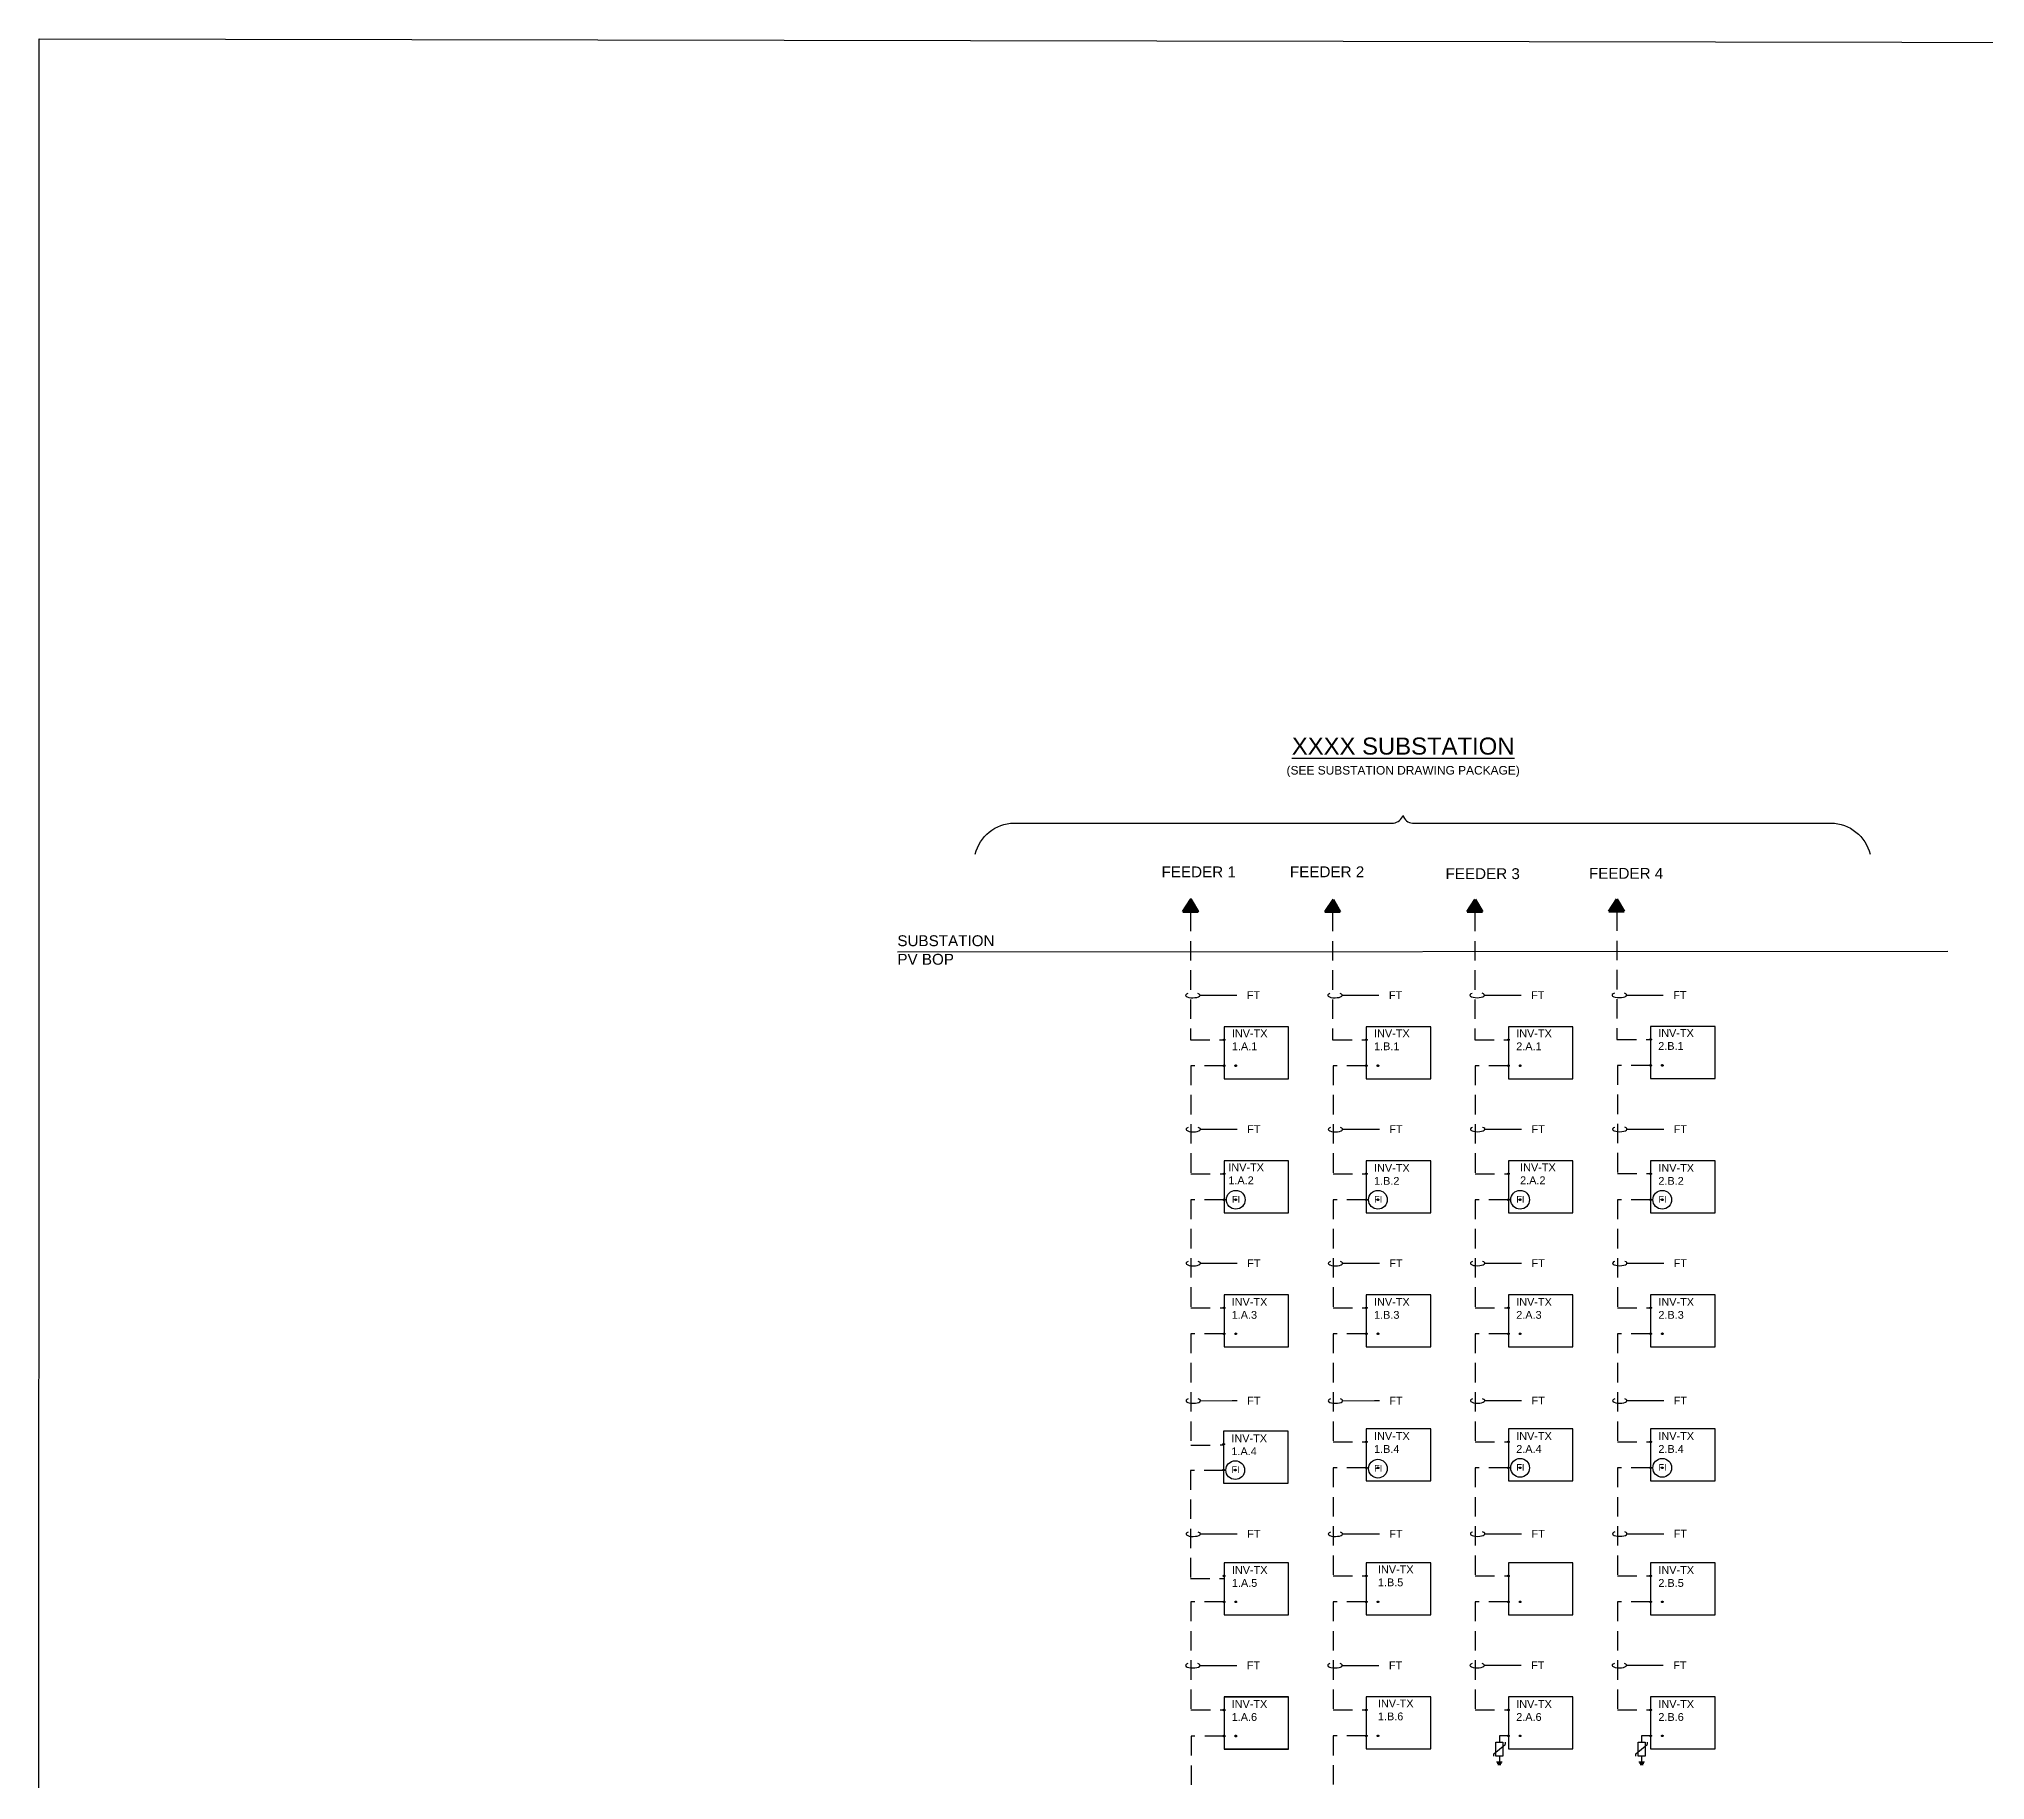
# Model space of a CAD drawing. Extents: x -6502 to 974, y -2456 to 696.
# Drawn here: x -0.03 to 24.98, y 12.61 to 34.98 of the extents above; entities that cross this region are included whole.
import ezdxf
from ezdxf import colors
from ezdxf.entities.mleader import LeaderData, LeaderLine
from ezdxf.math import Vec2, Vec3

# ---------------------------------------------------------------- set-up
doc = ezdxf.new("R2010")
doc.units = 0
doc.header["$MEASUREMENT"] = 0
for name, pattern in [('DASHED2', [0.375, 0.25, -0.125]), ('HIDDEN', [0.375, 0.25, -0.125]), ('PHANTOM2', [1.25, 0.625, -0.125, 0.125, -0.125, 0.125, -0.125])]:
    doc.linetypes.add(name, pattern=pattern)
for name, color, linetype in [('E-1LIN', 4, 'Continuous'), ('E-1LIN-EQPM-ENCL', 7, 'PHANTOM2'), ('G-ANNO-TEXT', 1, 'Continuous'), ('G-ANNO-TEXT-BOUNDARY', 253, 'Continuous'), ('PV-UG-MV-CABLE', 5, 'HIDDEN')]:
    doc.layers.add(name, color=color, linetype=linetype)
doc.layers.add('PV-PCS BOUNDARY', color=224, linetype='DASHED2', lineweight=90)
doc.styles.add('NEI-A', font='arial.ttf')

# ---------------------------------------------------------------- blocks, each defined once
blk = doc.blocks.new('*U96')
at = {"linetype": 'Continuous'}
blk.add_lwpolyline([(0.828, 0.167), (0, 0.167), (0, -0.5), (0.828, -0.5)], close=True, dxfattribs=at)
at = {"layer": 'Defpoints', "linetype": 'DASHED2'}
for centre in [(0, 0), (0, -0.333), (0.15, -0.333)]:
    blk.add_circle(centre, 0.01, dxfattribs=at)
blk = doc.blocks.new('*U97')
at = {"linetype": 'Continuous'}
blk.add_lwpolyline([(0.828, 0.167), (0, 0.167), (0, -0.5), (0.828, -0.5)], close=True, dxfattribs=at)
at = {"layer": 'Defpoints', "linetype": 'DASHED2'}
for centre in [(0, 0), (0, -0.333), (0.15, -0.333)]:
    blk.add_circle(centre, 0.01, dxfattribs=at)
blk = doc.blocks.new('*U98')
at = {"linetype": 'Continuous'}
blk.add_lwpolyline([(0.828, 0.167), (0, 0.167), (0, -0.5), (0.828, -0.5)], close=True, dxfattribs=at)
at = {"layer": 'Defpoints', "linetype": 'DASHED2'}
for centre in [(0, 0), (0, -0.333), (0.15, -0.333)]:
    blk.add_circle(centre, 0.01, dxfattribs=at)
blk = doc.blocks.new('*U99')
at = {"linetype": 'Continuous'}
blk.add_lwpolyline([(0.828, 0.167), (0, 0.167), (0, -0.5), (0.828, -0.5)], close=True, dxfattribs=at)
at = {"layer": 'Defpoints', "linetype": 'DASHED2'}
for centre in [(0, 0), (0, -0.333), (0.15, -0.333)]:
    blk.add_circle(centre, 0.01, dxfattribs=at)
blk = doc.blocks.new('*U100')
at = {"linetype": 'Continuous'}
blk.add_lwpolyline([(0.828, 0.167), (0, 0.167), (0, -0.5), (0.828, -0.5)], close=True, dxfattribs=at)
at = {"layer": 'Defpoints', "linetype": 'DASHED2'}
for centre in [(0, 0), (0, -0.333), (0.15, -0.333)]:
    blk.add_circle(centre, 0.01, dxfattribs=at)
blk = doc.blocks.new('*U101')
at = {"linetype": 'Continuous'}
blk.add_lwpolyline([(0.828, 0.167), (0, 0.167), (0, -0.5), (0.828, -0.5)], close=True, dxfattribs=at)
at = {"layer": 'Defpoints', "linetype": 'DASHED2'}
for centre in [(0, 0), (0, -0.333), (0.15, -0.333)]:
    blk.add_circle(centre, 0.01, dxfattribs=at)
blk = doc.blocks.new('*U102')
at = {"linetype": 'Continuous'}
blk.add_lwpolyline([(0.828, 0.167), (0, 0.167), (0, -0.5), (0.828, -0.5)], close=True, dxfattribs=at)
at = {"layer": 'Defpoints', "linetype": 'DASHED2'}
for centre in [(0, 0), (0, -0.333), (0.15, -0.333)]:
    blk.add_circle(centre, 0.01, dxfattribs=at)
blk = doc.blocks.new('*U103')
at = {"linetype": 'Continuous'}
blk.add_lwpolyline([(0.828, 0.167), (0, 0.167), (0, -0.5), (0.828, -0.5)], close=True, dxfattribs=at)
at = {"layer": 'Defpoints', "linetype": 'DASHED2'}
for centre in [(0, 0), (0, -0.333), (0.15, -0.333)]:
    blk.add_circle(centre, 0.01, dxfattribs=at)
blk = doc.blocks.new('*U104')
at = {"linetype": 'Continuous'}
blk.add_lwpolyline([(0.828, 0.167), (0, 0.167), (0, -0.5), (0.828, -0.5)], close=True, dxfattribs=at)
at = {"layer": 'Defpoints', "linetype": 'DASHED2'}
for centre in [(0, 0), (0, -0.333), (0.15, -0.333)]:
    blk.add_circle(centre, 0.01, dxfattribs=at)
blk = doc.blocks.new('*U105')
at = {"linetype": 'Continuous'}
blk.add_lwpolyline([(0.828, 0.167), (0, 0.167), (0, -0.5), (0.828, -0.5)], close=True, dxfattribs=at)
at = {"layer": 'Defpoints', "linetype": 'DASHED2'}
for centre in [(0, 0), (0, -0.333), (0.15, -0.333)]:
    blk.add_circle(centre, 0.01, dxfattribs=at)
blk = doc.blocks.new('*U106')
at = {"linetype": 'Continuous'}
blk.add_lwpolyline([(0.828, 0.167), (0, 0.167), (0, -0.5), (0.828, -0.5)], close=True, dxfattribs=at)
at = {"layer": 'Defpoints', "linetype": 'DASHED2'}
for centre in [(0, 0), (0, -0.333), (0.15, -0.333)]:
    blk.add_circle(centre, 0.01, dxfattribs=at)
blk = doc.blocks.new('*U107')
at = {"linetype": 'Continuous'}
blk.add_lwpolyline([(0.828, 0.167), (0, 0.167), (0, -0.5), (0.828, -0.5)], close=True, dxfattribs=at)
at = {"layer": 'Defpoints', "linetype": 'DASHED2'}
for centre in [(0, 0), (0, -0.333), (0.15, -0.333)]:
    blk.add_circle(centre, 0.01, dxfattribs=at)
blk = doc.blocks.new('*U108')
at = {"linetype": 'Continuous'}
blk.add_lwpolyline([(0.828, 0.167), (0, 0.167), (0, -0.5), (0.828, -0.5)], close=True, dxfattribs=at)
at = {"layer": 'Defpoints', "linetype": 'DASHED2'}
for centre in [(0, 0), (0, -0.333), (0.15, -0.333)]:
    blk.add_circle(centre, 0.01, dxfattribs=at)
blk = doc.blocks.new('*U109')
at = {"linetype": 'Continuous'}
blk.add_lwpolyline([(0.828, 0.167), (0, 0.167), (0, -0.5), (0.828, -0.5)], close=True, dxfattribs=at)
at = {"layer": 'Defpoints', "linetype": 'DASHED2'}
for centre in [(0, 0), (0, -0.333), (0.15, -0.333)]:
    blk.add_circle(centre, 0.01, dxfattribs=at)
blk = doc.blocks.new('*U110')
at = {"linetype": 'Continuous'}
blk.add_lwpolyline([(0.828, 0.167), (0, 0.167), (0, -0.5), (0.828, -0.5)], close=True, dxfattribs=at)
at = {"layer": 'Defpoints', "linetype": 'DASHED2'}
for centre in [(0, 0), (0, -0.333), (0.15, -0.333)]:
    blk.add_circle(centre, 0.01, dxfattribs=at)
blk = doc.blocks.new('*U111')
at = {"linetype": 'Continuous'}
blk.add_lwpolyline([(0.828, 0.167), (0, 0.167), (0, -0.5), (0.828, -0.5)], close=True, dxfattribs=at)
at = {"layer": 'Defpoints', "linetype": 'DASHED2'}
for centre in [(0, 0), (0, -0.333), (0.15, -0.333)]:
    blk.add_circle(centre, 0.01, dxfattribs=at)
blk = doc.blocks.new('*U112')
at = {"linetype": 'Continuous'}
blk.add_lwpolyline([(0.828, 0.167), (0, 0.167), (0, -0.5), (0.828, -0.5)], close=True, dxfattribs=at)
at = {"layer": 'Defpoints', "linetype": 'DASHED2'}
for centre in [(0, 0), (0, -0.333), (0.15, -0.333)]:
    blk.add_circle(centre, 0.01, dxfattribs=at)
blk = doc.blocks.new('*U113')
at = {"linetype": 'Continuous'}
blk.add_lwpolyline([(0.828, 0.167), (0, 0.167), (0, -0.5), (0.828, -0.5)], close=True, dxfattribs=at)
at = {"layer": 'Defpoints', "linetype": 'DASHED2'}
for centre in [(0, 0), (0, -0.333), (0.15, -0.333)]:
    blk.add_circle(centre, 0.01, dxfattribs=at)
blk = doc.blocks.new('*U114')
at = {"linetype": 'Continuous'}
blk.add_lwpolyline([(0.828, 0.167), (0, 0.167), (0, -0.5), (0.828, -0.5)], close=True, dxfattribs=at)
at = {"layer": 'Defpoints', "linetype": 'DASHED2'}
for centre in [(0, 0), (0, -0.333), (0.15, -0.333)]:
    blk.add_circle(centre, 0.01, dxfattribs=at)
blk = doc.blocks.new('*U115')
at = {"linetype": 'Continuous'}
blk.add_lwpolyline([(0.828, 0.167), (0, 0.167), (0, -0.5), (0.828, -0.5)], close=True, dxfattribs=at)
at = {"layer": 'Defpoints', "linetype": 'DASHED2'}
for centre in [(0, 0), (0, -0.333), (0.15, -0.333)]:
    blk.add_circle(centre, 0.01, dxfattribs=at)
blk = doc.blocks.new('*U116')
at = {"linetype": 'Continuous'}
blk.add_lwpolyline([(0.828, 0.167), (0, 0.167), (0, -0.5), (0.828, -0.5)], close=True, dxfattribs=at)
at = {"layer": 'Defpoints', "linetype": 'DASHED2'}
for centre in [(0, 0), (0, -0.333), (0.15, -0.333)]:
    blk.add_circle(centre, 0.01, dxfattribs=at)
blk = doc.blocks.new('*U117')
at = {"linetype": 'Continuous'}
blk.add_lwpolyline([(0.828, 0.167), (0, 0.167), (0, -0.5), (0.828, -0.5)], close=True, dxfattribs=at)
at = {"layer": 'Defpoints', "linetype": 'DASHED2'}
for centre in [(0, 0), (0, -0.333), (0.15, -0.333)]:
    blk.add_circle(centre, 0.01, dxfattribs=at)
blk = doc.blocks.new('ARROW')
h = blk.add_hatch()
h.set_pattern_fill('ANSI31', color=256)
h.paths.add_polyline_path([(0, 0), (-0.074, -0.114), (0.066, -0.114)])
h = blk.add_hatch(color=256)
h.dxf.hatch_style = 1
h.paths.add_polyline_path([(0, 0), (-0.074, -0.114), (0.066, -0.114)])
blk.add_lwpolyline([(0, 0), (-0.074, -0.114), (0.066, -0.114), (0, 0)], close=True)
blk = doc.blocks.new('FAULT INDICATOR')
at = {"layer": 'E-1LIN'}
blk.add_circle((0, 0), 0.141, dxfattribs=at)
at = {"layer": 'E-1LIN', "insert": (-0.058, 0.056), "char_height": 0.1, "attachment_point": 1, "style": 'NEI-A'}
blk.add_mtext_dynamic_manual_height_columns('FI', width=0.49016, gutter_width=0.547, heights=[0], dxfattribs=at)
blk = doc.blocks.new('Equipment Callout Arrowhead .75')
at = {"color": 0}
blk.add_ellipse((-0.25, 0), major_axis=(0.743, 0), ratio=0.350959, start_param=-0.80282, end_param=3.944413, dxfattribs=at)
blk = doc.blocks.new('*U94')
at = {"linetype": 'Continuous'}
blk.add_lwpolyline([(0.828, 0.167), (0, 0.167), (0, -0.5), (0.828, -0.5)], close=True, dxfattribs=at)
at = {"layer": 'Defpoints', "linetype": 'DASHED2'}
for centre in [(0, 0), (0, -0.333), (0.15, -0.333)]:
    blk.add_circle(centre, 0.01, dxfattribs=at)
blk = doc.blocks.new('*U95')
at = {"linetype": 'Continuous'}
blk.add_lwpolyline([(0.828, 0.167), (0, 0.167), (0, -0.5), (0.828, -0.5)], close=True, dxfattribs=at)
at = {"layer": 'Defpoints', "linetype": 'DASHED2'}
for centre in [(0, 0), (0, -0.333), (0.15, -0.333)]:
    blk.add_circle(centre, 0.01, dxfattribs=at)
blk = doc.blocks.new('A$Cc326a1cc')
for p, q in [((-0.486, 0.026), (-0.486, -0.024)), ((-0.466, 0.037), (-0.466, -0.037)), ((-0.444, 0.049), (-0.444, -0.049)), ((-0.346, 0), (-0.444, 0))]:
    blk.add_line(p, q)
for points in [[(-0.346, 0.096), (-0.304, 0.096)], [(-0.304, 0.096), (-0.147, -0.096)], [(0, 0), (-0.106, 0)], [(-0.106, -0.096), (-0.147, -0.096)]]:
    blk.add_lwpolyline(points)
blk.add_lwpolyline([(-0.106, 0.06), (-0.106, -0.06), (-0.346, -0.06), (-0.346, 0.06)], close=True)
blk = doc.blocks.new('*U122')
at = {"linetype": 'Continuous'}
blk.add_lwpolyline([(0.828, 0.167), (0, 0.167), (0, -0.5), (0.828, -0.5)], close=True, dxfattribs=at)
at = {"layer": 'Defpoints', "linetype": 'DASHED2'}
for centre in [(0, 0), (0, -0.333), (0.15, -0.333)]:
    blk.add_circle(centre, 0.01, dxfattribs=at)

msp = doc.modelspace()

# ---------------------------------------------------------------- linework, layer by layer
at = {"layer": 'Defpoints', "color": 5}
msp.add_lwpolyline([(-0.03096, 34.9755), (47.84596, 34.88997), (47.84441, 0.45911), (-0.03251, 0.54464)], close=True, dxfattribs=at)
at = {"layer": 'E-1LIN'}
for points in [[(18.8532, 13.17302), (18.73731, 13.17301)], [(20.68035, 13.17302), (20.56446, 13.17301)]]:
    msp.add_lwpolyline(points, dxfattribs=at)
at = {"layer": 'G-ANNO-TEXT', "flags": 128}
msp.add_lwpolyline([(12, 24.5, -0.34013908), (12.5, 24.90178), (17.375, 24.90178, 0.28551326), (17.5, 25, 0.34210689), (17.62164, 24.90178), (23, 24.90178, -0.34013908), (23.5, 24.5)], format="xyb", dxfattribs=at)
at = {"layer": 'G-ANNO-TEXT-BOUNDARY', "flags": 128}
msp.add_lwpolyline([(24.5, 23.25189), (11, 23.24447)], dxfattribs=at)
at = {"layer": 'PV-UG-MV-CABLE'}
for points in [[(20.24731, 23.76431), (20.24777, 22.1209), (20.68035, 22.1209)], [(14.76587, 23.7601), (14.76633, 22.11668), (15.19891, 22.11668)], [(16.59301, 23.7601), (16.59347, 22.11668), (17.02606, 22.11668)], [(18.42016, 23.7601), (18.42062, 22.11668), (18.8532, 22.11668)], [(15.19891, 21.78353), (14.77177, 21.78353), (14.77177, 20.39458), (15.19888, 20.39458)], [(17.02606, 21.78353), (16.59892, 21.78353), (16.59892, 20.39458), (17.02603, 20.39458)], [(18.8532, 21.78353), (18.42607, 21.78353), (18.42607, 20.39458), (18.85318, 20.39458)], [(20.68035, 21.78775), (20.25321, 21.78775), (20.25321, 20.39879), (20.68032, 20.39879)], [(15.19891, 20.06143), (14.77177, 20.06143), (14.77177, 18.67248), (15.19888, 18.67248)], [(17.02606, 20.06143), (16.59892, 20.06143), (16.59892, 18.67248), (17.02603, 18.67248)], [(18.8532, 20.06143), (18.42607, 20.06143), (18.42607, 18.67248), (18.85318, 18.67248)], [(20.68035, 20.06143), (20.25321, 20.06143), (20.25321, 18.67248), (20.68032, 18.67248)], [(15.19888, 18.33933), (14.77175, 18.33933), (14.77175, 16.90678), (15.1928, 16.91098)], [(17.02606, 18.33933), (16.59892, 18.33933), (16.59892, 16.95037), (17.02603, 16.95037)], [(18.8532, 18.33933), (18.42607, 18.33933), (18.42607, 16.95037), (18.85318, 16.95037)], [(20.68035, 18.33933), (20.25321, 18.33933), (20.25321, 16.95037), (20.68032, 16.95037)], [(15.19245, 16.58486), (14.76532, 16.58486), (14.76532, 15.19591), (15.19243, 15.19591)], [(17.02606, 16.61722), (16.59892, 16.61722), (16.59892, 15.22827), (17.02603, 15.22827)], [(18.8532, 16.61722), (18.42607, 16.61722), (18.42607, 15.22827), (18.85318, 15.22827)], [(20.68035, 16.61722), (20.25321, 16.61722), (20.25321, 15.22827), (20.68032, 15.22827)], [(15.19886, 14.89512), (14.77358, 14.89512), (14.77358, 13.50617), (15.19886, 13.50617)], [(17.02606, 14.89512), (16.59892, 14.89512), (16.59892, 13.50617), (17.02603, 13.50617)], [(18.8532, 14.89512), (18.42607, 14.89512), (18.42607, 13.50617), (18.85318, 13.50617)], [(20.68035, 14.89512), (20.25321, 14.89512), (20.25321, 13.50617), (20.68032, 13.50617)], [(15.19941, 13.16955), (14.77413, 13.16955), (14.77413, 11.7806), (15.19941, 11.7806)], [(17.02606, 13.17302), (16.59892, 13.17302), (16.59892, 11.7806), (17.02606, 11.7806)]]:
    msp.add_lwpolyline(points, dxfattribs=at)

# ---------------------------------------------------------------- block references
at = {"xscale": 0.8542186844683534, "yscale": 0.8542186844683534, "zscale": 0.8542186844683534}
for p in [(15.34888, 20.06143), (17.17606, 20.06143), (19.0032, 20.06143), (20.83035, 20.06143), (15.3428, 16.58783), (17.17603, 16.60619), (19.0032, 16.61722), (20.83035, 16.61722)]:
    msp.add_blockref('FAULT INDICATOR', p, dxfattribs=at)
at = {"layer": 'E-1LIN', "xscale": 0.7534336403886895, "yscale": 0.7534336403886895, "zscale": 0.7534336403886895, "rotation": 90}
for p in [(18.73731, 13.17301), (20.56446, 13.17301)]:
    msp.add_blockref('A$Cc326a1cc', p, dxfattribs=at)
at = {"layer": 'E-1LIN-EQPM-ENCL'}
for name, p in [('*U94', (15.19891, 22.11668)), ('*U107', (17.02606, 22.11668)), ('*U101', (18.8532, 22.11668)), ('*U96', (20.68035, 22.1209)), ('*U113', (15.19888, 20.39458)), ('*U108', (17.02606, 20.39458)), ('*U102', (18.8532, 20.39458)), ('*U97', (20.68035, 20.39458)), ('*U114', (15.19888, 18.67248)), ('*U109', (17.02606, 18.67248)), ('*U103', (18.8532, 18.67248)), ('*U95', (20.68035, 18.67248)), ('*U117', (15.1928, 16.92098)), ('*U110', (17.02606, 16.95037)), ('*U104', (18.8532, 16.95037)), ('*U98', (20.68035, 16.95037)), ('*U115', (15.19886, 15.22827)), ('*U111', (17.02606, 15.22827)), ('*U105', (18.8532, 15.22827)), ('*U99', (20.68035, 15.22827)), ('*U116', (15.19886, 13.50617)), ('*U122', (15.19941, 13.5027)), ('*U112', (17.02606, 13.50617)), ('*U106', (18.8532, 13.50617)), ('*U100', (20.68035, 13.50617))]:
    msp.add_blockref(name, p, dxfattribs=at)
at = {"layer": 'PV-PCS BOUNDARY', "xscale": 1.39854621569094, "yscale": 1.39854621569094, "zscale": 1.39854621569094}
for p in [(14.77197, 23.91966), (16.59911, 23.91966), (18.42626, 23.91966), (20.24731, 23.92388)]:
    msp.add_blockref('ARROW', p, dxfattribs=at)

# ---------------------------------------------------------------- texts
at = {"layer": 'G-ANNO-TEXT', "style": 'NEI-A'}
for s, width, gutter_width, heights, insert, char_height, attachment_point in [('FEEDER 1', 1.2730606, 0.76483, [0], (15.35, 24.27353), 0.139855, 6), ('FEEDER 2', 1.2242641, 0.76483, [0], (17, 24.275), 0.139855, 6), ('FEEDER 3', 1.26609, 0.76483, [0], (19, 24.25), 0.139855, 6), ('FEEDER 4', 1.2033548, 0.76483, [0], (20.84285, 24.25507), 0.139855, 6), ('INV-TX^J1.A.1', 0.4443953, 0.46715, [0], (15.29891, 22.11655), 0.1, 4), ('INV-TX^J1.B.1', 0.4443953, 0.46715, [0], (17.12606, 22.11655), 0.1, 4), ('INV-TX\\P2.A.1', 0.4350661, 0.46715, [0.36189], (18.9532, 22.11635), 0.1, 4), ('INV-TX^J2.B.1', 0.4443953, 0.46715, [0.29364], (20.77786, 22.12056), 0.1, 4), ('INV-TX^J1.A.2', 0.4443953, 0.46715, [0.49331], (15.25345, 20.39458), 0.1, 4), ('INV-TX^J1.B.2', 0.4443953, 0.46715, [0], (17.12603, 20.38704), 0.1, 4), ('INV-TX\\P2.A.2', 0.4350661, 0.46715, [0.36189], (19.0032, 20.39458), 0.1, 4), ('INV-TX^J2.B.2', 0.4443953, 0.46715, [0.36579], (20.78032, 20.38704), 0.1, 4), ('INV-TX\\P1.A.3', 0.4443953, 0.46715, [0], (15.29639, 18.66493), 0.1, 4), ('INV-TX^J1.B.3', 0.4443953, 0.46715, [0], (17.12603, 18.66493), 0.1, 4), ('INV-TX\\P2.A.3', 0.4443953, 0.46715, [0.32314], (18.95318, 18.66493), 0.1, 4), ('INV-TX^J2.B.3', 0.4443953, 0.46715, [0.34611], (20.78032, 18.66493), 0.1, 4), ('INV-TX^J1.A.4', 0.4443953, 0.46715, [0], (15.29277, 16.91344), 0.1, 4), ('INV-TX^J1.B.4', 0.4443953, 0.46715, [0], (17.12603, 16.94283), 0.1, 4), ('INV-TX\\P2.A.4', 0.4443953, 0.46715, [0.28279], (18.95318, 16.94283), 0.1, 4), ('INV-TX^J2.B.4', 0.4443953, 0.46715, [0.36651], (20.78032, 16.94283), 0.1, 4), ('INV-TX^J1.A.5', 0.4443953, 0.46715, [0], (15.29883, 15.22073), 0.1, 4), ('INV-TX\\P1.B.5', 0.4443953, 0.46715, [0], (17.17606, 15.22827), 0.1, 4), ('INV-TX^J2.B.5', 0.4443953, 0.46715, [0.43044], (20.78032, 15.22073), 0.1, 4), ('INV-TX^J1.A.6', 0.4443953, 0.46715, [0], (15.29636, 13.49863), 0.1, 4), ('INV-TX^J1.B.6', 0.4469455, 0.46715, [0.64933], (17.17606, 13.50617), 0.1, 4), ('INV-TX^J2.A.6', 0.4443953, 0.46715, [0.29982], (18.95318, 13.49863), 0.1, 4), ('INV-TX^J2.B.6', 0.4443953, 0.46715, [0.3753], (20.78032, 13.49863), 0.1, 4)]:
    msp.add_mtext_dynamic_manual_height_columns(s, width=width, gutter_width=gutter_width, heights=heights, dxfattribs=dict(at, insert=insert, char_height=char_height, attachment_point=attachment_point))
at = {"layer": 'G-ANNO-TEXT', "char_height": 0.139855, "width": 1.1711708, "attachment_point": 4, "style": 'NEI-A'}
for s, insert in [('SUBSTATION', (11, 23.38849)), ('PV BOP', (11, 23.15))]:
    msp.add_mtext(s, dxfattribs=dict(at, insert=insert))

# ---------------------------------------------------------------- leaders
at = {"layer": 'G-ANNO-TEXT'}
ml = msp.add_multileader_mtext('Standard', dxfattribs=at)
ml.set_content(' FT', color=256, style='NEI-A')
ml.set_leader_properties()
ml.set_arrow_properties(name='Equipment Callout Arrowhead .75')
ml.build(insert=Vec2(0, 0))
ml.multileader.update_dxf_attribs({"dogleg_length": 0.0625, "arrow_head_size": 0.125})
ctx = ml.context
ctx.base_point, ctx.char_height, ctx.arrow_head_size, ctx.landing_gap_size, ctx.plane_origin = Vec3(15.36141, 22.69013), 0.1, 0.125, 0.09, Vec3(14.76275, 21.39109)
notes = []
notes.append((ctx, [(0, (1, 1, 0), (15.29891, 22.69013), (1, 0), 0.0625, [(0, [(14.76608, 22.68887)], 0, [])])]))
ctx.mtext.insert, ctx.mtext.width, ctx.mtext.flow_direction = Vec3(15.45141, 22.74013), 1, 5
ml = msp.add_multileader_mtext('Standard', dxfattribs=at)
ml.set_content(' FT', color=256, style='NEI-A')
ml.set_leader_properties()
ml.set_arrow_properties(name='Equipment Callout Arrowhead .75')
ml.build(insert=Vec2(0, 0))
ml.multileader.update_dxf_attribs({"dogleg_length": 0.0625, "arrow_head_size": 0.125})
ctx = ml.context
ctx.base_point, ctx.char_height, ctx.arrow_head_size, ctx.landing_gap_size, ctx.plane_origin = Vec3(17.18856, 22.69013), 0.1, 0.125, 0.09, Vec3(16.5899, 21.39109)
notes.append((ctx, [(0, (1, 1, 0), (17.12606, 22.69013), (1, 0), 0.0625, [(0, [(16.59323, 22.68887)], 0, [])])]))
ctx.mtext.insert, ctx.mtext.width, ctx.mtext.flow_direction = Vec3(17.27856, 22.74013), 1, 5
ml = msp.add_multileader_mtext('Standard', dxfattribs=at)
ml.set_content(' FT', color=256, style='NEI-A')
ml.set_leader_properties()
ml.set_arrow_properties(name='Equipment Callout Arrowhead .75')
ml.build(insert=Vec2(0, 0))
ml.multileader.update_dxf_attribs({"dogleg_length": 0.0625, "arrow_head_size": 0.125})
ctx = ml.context
ctx.base_point, ctx.char_height, ctx.arrow_head_size, ctx.landing_gap_size, ctx.plane_origin = Vec3(19.0157, 22.69115), 0.1, 0.125, 0.09, Vec3(18.41704, 21.39211)
notes.append((ctx, [(0, (1, 1, 0), (18.9532, 22.69115), (1, 0), 0.0625, [(0, [(18.42037, 22.68989)], 0, [])])]))
ctx.mtext.insert, ctx.mtext.width, ctx.mtext.flow_direction = Vec3(19.1057, 22.74115), 1, 5
ml = msp.add_multileader_mtext('Standard', dxfattribs=at)
ml.set_content(' FT', color=256, style='NEI-A')
ml.set_leader_properties()
ml.set_arrow_properties(name='Equipment Callout Arrowhead .75')
ml.build(insert=Vec2(0, 0))
ml.multileader.update_dxf_attribs({"dogleg_length": 0.0625, "arrow_head_size": 0.125})
ctx = ml.context
ctx.base_point, ctx.char_height, ctx.arrow_head_size, ctx.landing_gap_size, ctx.plane_origin = Vec3(20.84285, 22.69166), 0.1, 0.125, 0.09, Vec3(20.24419, 21.39262)
notes.append((ctx, [(0, (1, 1, 0), (20.78035, 22.69166), (1, 0), 0.0625, [(0, [(20.24752, 22.6904)], 0, [])])]))
ctx.mtext.insert, ctx.mtext.width, ctx.mtext.flow_direction = Vec3(20.93285, 22.74166), 1, 5
ml = msp.add_multileader_mtext('Standard', dxfattribs=at)
ml.set_content(' FT', color=256, style='NEI-A')
ml.set_leader_properties()
ml.set_arrow_properties(name='Equipment Callout Arrowhead .75')
ml.build(insert=Vec2(0, 0))
ml.multileader.update_dxf_attribs({"dogleg_length": 0.0625, "arrow_head_size": 0.125})
ctx = ml.context
ctx.base_point, ctx.char_height, ctx.arrow_head_size, ctx.landing_gap_size, ctx.plane_origin = Vec3(15.36686, 20.96802), 0.1, 0.125, 0.09, Vec3(14.7682, 19.66899)
notes.append((ctx, [(0, (1, 1, 0), (15.30436, 20.96802), (1, 0), 0.0625, [(0, [(14.77153, 20.96676)], 0, [])])]))
ctx.mtext.insert, ctx.mtext.width, ctx.mtext.flow_direction = Vec3(15.45686, 21.01802), 1, 5
ml = msp.add_multileader_mtext('Standard', dxfattribs=at)
ml.set_content(' FT', color=256, style='NEI-A')
ml.set_leader_properties()
ml.set_arrow_properties(name='Equipment Callout Arrowhead .75')
ml.build(insert=Vec2(0, 0))
ml.multileader.update_dxf_attribs({"dogleg_length": 0.0625, "arrow_head_size": 0.125})
ctx = ml.context
ctx.base_point, ctx.char_height, ctx.arrow_head_size, ctx.landing_gap_size, ctx.plane_origin = Vec3(17.194, 20.96802), 0.1, 0.125, 0.09, Vec3(16.59534, 19.66899)
notes.append((ctx, [(0, (1, 1, 0), (17.1315, 20.96802), (1, 0), 0.0625, [(0, [(16.59867, 20.96676)], 0, [])])]))
ctx.mtext.insert, ctx.mtext.width, ctx.mtext.flow_direction = Vec3(17.284, 21.01802), 1, 5
ml = msp.add_multileader_mtext('Standard', dxfattribs=at)
ml.set_content(' FT', color=256, style='NEI-A')
ml.set_leader_properties()
ml.set_arrow_properties(name='Equipment Callout Arrowhead .75')
ml.build(insert=Vec2(0, 0))
ml.multileader.update_dxf_attribs({"dogleg_length": 0.0625, "arrow_head_size": 0.125})
ctx = ml.context
ctx.base_point, ctx.char_height, ctx.arrow_head_size, ctx.landing_gap_size, ctx.plane_origin = Vec3(19.02115, 20.96905), 0.1, 0.125, 0.09, Vec3(18.42249, 19.67001)
notes.append((ctx, [(0, (1, 1, 0), (18.95865, 20.96905), (1, 0), 0.0625, [(0, [(18.42582, 20.96779)], 0, [])])]))
ctx.mtext.insert, ctx.mtext.width, ctx.mtext.flow_direction = Vec3(19.11115, 21.01905), 1, 5
ml = msp.add_multileader_mtext('Standard', dxfattribs=at)
ml.set_content(' FT', color=256, style='NEI-A')
ml.set_leader_properties()
ml.set_arrow_properties(name='Equipment Callout Arrowhead .75')
ml.build(insert=Vec2(0, 0))
ml.multileader.update_dxf_attribs({"dogleg_length": 0.0625, "arrow_head_size": 0.125})
ctx = ml.context
ctx.base_point, ctx.char_height, ctx.arrow_head_size, ctx.landing_gap_size, ctx.plane_origin = Vec3(20.8483, 20.96956), 0.1, 0.125, 0.09, Vec3(20.24964, 19.67052)
notes.append((ctx, [(0, (1, 1, 0), (20.7858, 20.96956), (1, 0), 0.0625, [(0, [(20.25297, 20.9683)], 0, [])])]))
ctx.mtext.insert, ctx.mtext.width, ctx.mtext.flow_direction = Vec3(20.9383, 21.01956), 1, 5
ml = msp.add_multileader_mtext('Standard', dxfattribs=at)
ml.set_content(' FT', color=256, style='NEI-A')
ml.set_leader_properties()
ml.set_arrow_properties(name='Equipment Callout Arrowhead .75')
ml.build(insert=Vec2(0, 0))
ml.multileader.update_dxf_attribs({"dogleg_length": 0.0625, "arrow_head_size": 0.125})
ctx = ml.context
ctx.base_point, ctx.char_height, ctx.arrow_head_size, ctx.landing_gap_size, ctx.plane_origin = Vec3(15.36686, 19.24592), 0.1, 0.125, 0.09, Vec3(14.7682, 17.94688)
notes.append((ctx, [(0, (1, 1, 0), (15.30436, 19.24592), (1, 0), 0.0625, [(0, [(14.77153, 19.24466)], 0, [])])]))
ctx.mtext.insert, ctx.mtext.width, ctx.mtext.flow_direction = Vec3(15.45686, 19.29592), 1, 5
ml = msp.add_multileader_mtext('Standard', dxfattribs=at)
ml.set_content(' FT', color=256, style='NEI-A')
ml.set_leader_properties()
ml.set_arrow_properties(name='Equipment Callout Arrowhead .75')
ml.build(insert=Vec2(0, 0))
ml.multileader.update_dxf_attribs({"dogleg_length": 0.0625, "arrow_head_size": 0.125})
ctx = ml.context
ctx.base_point, ctx.char_height, ctx.arrow_head_size, ctx.landing_gap_size, ctx.plane_origin = Vec3(17.194, 19.24592), 0.1, 0.125, 0.09, Vec3(16.59534, 17.94688)
notes.append((ctx, [(0, (1, 1, 0), (17.1315, 19.24592), (1, 0), 0.0625, [(0, [(16.59867, 19.24466)], 0, [])])]))
ctx.mtext.insert, ctx.mtext.width, ctx.mtext.flow_direction = Vec3(17.284, 19.29592), 1, 5
ml = msp.add_multileader_mtext('Standard', dxfattribs=at)
ml.set_content(' FT', color=256, style='NEI-A')
ml.set_leader_properties()
ml.set_arrow_properties(name='Equipment Callout Arrowhead .75')
ml.build(insert=Vec2(0, 0))
ml.multileader.update_dxf_attribs({"dogleg_length": 0.0625, "arrow_head_size": 0.125})
ctx = ml.context
ctx.base_point, ctx.char_height, ctx.arrow_head_size, ctx.landing_gap_size, ctx.plane_origin = Vec3(19.02115, 19.24694), 0.1, 0.125, 0.09, Vec3(18.42249, 17.9479)
notes.append((ctx, [(0, (1, 1, 0), (18.95865, 19.24694), (1, 0), 0.0625, [(0, [(18.42582, 19.24568)], 0, [])])]))
ctx.mtext.insert, ctx.mtext.width, ctx.mtext.flow_direction = Vec3(19.11115, 19.29694), 1, 5
ml = msp.add_multileader_mtext('Standard', dxfattribs=at)
ml.set_content(' FT', color=256, style='NEI-A')
ml.set_leader_properties()
ml.set_arrow_properties(name='Equipment Callout Arrowhead .75')
ml.build(insert=Vec2(0, 0))
ml.multileader.update_dxf_attribs({"dogleg_length": 0.0625, "arrow_head_size": 0.125})
ctx = ml.context
ctx.base_point, ctx.char_height, ctx.arrow_head_size, ctx.landing_gap_size, ctx.plane_origin = Vec3(20.8483, 19.24745), 0.1, 0.125, 0.09, Vec3(20.24964, 17.94841)
notes.append((ctx, [(0, (1, 1, 0), (20.7858, 19.24745), (1, 0), 0.0625, [(0, [(20.25297, 19.24619)], 0, [])])]))
ctx.mtext.insert, ctx.mtext.width, ctx.mtext.flow_direction = Vec3(20.9383, 19.29745), 1, 5
ml = msp.add_multileader_mtext('Standard', dxfattribs=at)
ml.set_content(' FT', color=256, style='NEI-A')
ml.set_leader_properties()
ml.set_arrow_properties(name='Equipment Callout Arrowhead .75')
ml.build(insert=Vec2(0, 0))
ml.multileader.update_dxf_attribs({"dogleg_length": 0.0625, "arrow_head_size": 0.125})
ctx = ml.context
ctx.base_point, ctx.char_height, ctx.arrow_head_size, ctx.landing_gap_size, ctx.plane_origin = Vec3(15.36683, 17.48022), 0.1, 0.125, 0.09, Vec3(14.76817, 16.18118)
notes.append((ctx, [(0, (1, 1, 0), (15.30433, 17.48022), (1, 0), 0.0625, [(0, [(14.7715, 17.47896)], 0, [])])]))
ctx.mtext.insert, ctx.mtext.width, ctx.mtext.flow_direction = Vec3(15.45683, 17.53022), 1, 5
ml = msp.add_multileader_mtext('Standard', dxfattribs=at)
ml.set_content(' FT', color=256, style='NEI-A')
ml.set_leader_properties()
ml.set_arrow_properties(name='Equipment Callout Arrowhead .75')
ml.build(insert=Vec2(0, 0))
ml.multileader.update_dxf_attribs({"dogleg_length": 0.0625, "arrow_head_size": 0.125})
ctx = ml.context
ctx.base_point, ctx.char_height, ctx.arrow_head_size, ctx.landing_gap_size, ctx.plane_origin = Vec3(17.19398, 17.48022), 0.1, 0.125, 0.09, Vec3(16.59532, 16.18118)
notes.append((ctx, [(0, (1, 1, 0), (17.13148, 17.48022), (1, 0), 0.0625, [(0, [(16.59865, 17.47896)], 0, [])])]))
ctx.mtext.insert, ctx.mtext.width, ctx.mtext.flow_direction = Vec3(17.28398, 17.53022), 1, 5
ml = msp.add_multileader_mtext('Standard', dxfattribs=at)
ml.set_content(' FT', color=256, style='NEI-A')
ml.set_leader_properties()
ml.set_arrow_properties(name='Equipment Callout Arrowhead .75')
ml.build(insert=Vec2(0, 0))
ml.multileader.update_dxf_attribs({"dogleg_length": 0.0625, "arrow_head_size": 0.125})
ctx = ml.context
ctx.base_point, ctx.char_height, ctx.arrow_head_size, ctx.landing_gap_size, ctx.plane_origin = Vec3(19.02112, 17.48124), 0.1, 0.125, 0.09, Vec3(18.42246, 16.18221)
notes.append((ctx, [(0, (1, 1, 0), (18.95862, 17.48124), (1, 0), 0.0625, [(0, [(18.42579, 17.47998)], 0, [])])]))
ctx.mtext.insert, ctx.mtext.width, ctx.mtext.flow_direction = Vec3(19.11112, 17.53124), 1, 5
ml = msp.add_multileader_mtext('Standard', dxfattribs=at)
ml.set_content(' FT', color=256, style='NEI-A')
ml.set_leader_properties()
ml.set_arrow_properties(name='Equipment Callout Arrowhead .75')
ml.build(insert=Vec2(0, 0))
ml.multileader.update_dxf_attribs({"dogleg_length": 0.0625, "arrow_head_size": 0.125})
ctx = ml.context
ctx.base_point, ctx.char_height, ctx.arrow_head_size, ctx.landing_gap_size, ctx.plane_origin = Vec3(20.84827, 17.48175), 0.1, 0.125, 0.09, Vec3(20.24961, 16.18272)
notes.append((ctx, [(0, (1, 1, 0), (20.78577, 17.48175), (1, 0), 0.0625, [(0, [(20.25294, 17.48049)], 0, [])])]))
ctx.mtext.insert, ctx.mtext.width, ctx.mtext.flow_direction = Vec3(20.93827, 17.53175), 1, 5
ml = msp.add_multileader_mtext('Standard', dxfattribs=at)
ml.set_content(' FT', color=256, style='NEI-A')
ml.set_leader_properties()
ml.set_arrow_properties(name='Equipment Callout Arrowhead .75')
ml.build(insert=Vec2(0, 0))
ml.multileader.update_dxf_attribs({"dogleg_length": 0.0625, "arrow_head_size": 0.125})
ctx = ml.context
ctx.base_point, ctx.char_height, ctx.arrow_head_size, ctx.landing_gap_size, ctx.plane_origin = Vec3(15.36683, 15.76935), 0.1, 0.125, 0.09, Vec3(14.76817, 14.47032)
notes.append((ctx, [(0, (1, 1, 0), (15.30433, 15.76935), (1, 0), 0.0625, [(0, [(14.7715, 15.76809)], 0, [])])]))
ctx.mtext.insert, ctx.mtext.width, ctx.mtext.flow_direction = Vec3(15.45683, 15.81935), 1, 5
ml = msp.add_multileader_mtext('Standard', dxfattribs=at)
ml.set_content(' FT', color=256, style='NEI-A')
ml.set_leader_properties()
ml.set_arrow_properties(name='Equipment Callout Arrowhead .75')
ml.build(insert=Vec2(0, 0))
ml.multileader.update_dxf_attribs({"dogleg_length": 0.0625, "arrow_head_size": 0.125})
ctx = ml.context
ctx.base_point, ctx.char_height, ctx.arrow_head_size, ctx.landing_gap_size, ctx.plane_origin = Vec3(17.19398, 15.76935), 0.1, 0.125, 0.09, Vec3(16.59532, 14.47032)
notes.append((ctx, [(0, (1, 1, 0), (17.13148, 15.76935), (1, 0), 0.0625, [(0, [(16.59865, 15.76809)], 0, [])])]))
ctx.mtext.insert, ctx.mtext.width, ctx.mtext.flow_direction = Vec3(17.28398, 15.81935), 1, 5
ml = msp.add_multileader_mtext('Standard', dxfattribs=at)
ml.set_content(' FT', color=256, style='NEI-A')
ml.set_leader_properties()
ml.set_arrow_properties(name='Equipment Callout Arrowhead .75')
ml.build(insert=Vec2(0, 0))
ml.multileader.update_dxf_attribs({"dogleg_length": 0.0625, "arrow_head_size": 0.125})
ctx = ml.context
ctx.base_point, ctx.char_height, ctx.arrow_head_size, ctx.landing_gap_size, ctx.plane_origin = Vec3(19.02112, 15.77037), 0.1, 0.125, 0.09, Vec3(18.42246, 14.47134)
notes.append((ctx, [(0, (1, 1, 0), (18.95862, 15.77037), (1, 0), 0.0625, [(0, [(18.42579, 15.76912)], 0, [])])]))
ctx.mtext.insert, ctx.mtext.width, ctx.mtext.flow_direction = Vec3(19.11112, 15.82037), 1, 5
ml = msp.add_multileader_mtext('Standard', dxfattribs=at)
ml.set_content(' FT', color=256, style='NEI-A')
ml.set_leader_properties()
ml.set_arrow_properties(name='Equipment Callout Arrowhead .75')
ml.build(insert=Vec2(0, 0))
ml.multileader.update_dxf_attribs({"dogleg_length": 0.0625, "arrow_head_size": 0.125})
ctx = ml.context
ctx.base_point, ctx.char_height, ctx.arrow_head_size, ctx.landing_gap_size, ctx.plane_origin = Vec3(20.84827, 15.77089), 0.1, 0.125, 0.09, Vec3(20.24961, 14.47185)
notes.append((ctx, [(0, (1, 1, 0), (20.78577, 15.77089), (1, 0), 0.0625, [(0, [(20.25294, 15.76963)], 0, [])])]))
ctx.mtext.insert, ctx.mtext.width, ctx.mtext.flow_direction = Vec3(20.93827, 15.82089), 1, 5
ml = msp.add_multileader_mtext('Standard', dxfattribs=at)
ml.set_content(' FT', color=256, style='NEI-A')
ml.set_leader_properties()
ml.set_arrow_properties(name='Equipment Callout Arrowhead .75')
ml.build(insert=Vec2(0, 0))
ml.multileader.update_dxf_attribs({"dogleg_length": 0.0625, "arrow_head_size": 0.125})
ctx = ml.context
ctx.base_point, ctx.char_height, ctx.arrow_head_size, ctx.landing_gap_size, ctx.plane_origin = Vec3(15.36141, 14.07961), 0.1, 0.125, 0.09, Vec3(14.76275, 12.78057)
notes.append((ctx, [(0, (1, 1, 0), (15.29891, 14.07961), (1, 0), 0.0625, [(0, [(14.76608, 14.07835)], 0, [])])]))
ctx.mtext.insert, ctx.mtext.width, ctx.mtext.flow_direction = Vec3(15.45141, 14.12961), 1, 5
ml = msp.add_multileader_mtext('Standard', dxfattribs=at)
ml.set_content(' FT', color=256, style='NEI-A')
ml.set_leader_properties()
ml.set_arrow_properties(name='Equipment Callout Arrowhead .75')
ml.build(insert=Vec2(0, 0))
ml.multileader.update_dxf_attribs({"dogleg_length": 0.0625, "arrow_head_size": 0.125})
ctx = ml.context
ctx.base_point, ctx.char_height, ctx.arrow_head_size, ctx.landing_gap_size, ctx.plane_origin = Vec3(17.18856, 14.07961), 0.1, 0.125, 0.09, Vec3(16.5899, 12.78057)
notes.append((ctx, [(0, (1, 1, 0), (17.12606, 14.07961), (1, 0), 0.0625, [(0, [(16.59323, 14.07835)], 0, [])])]))
ctx.mtext.insert, ctx.mtext.width, ctx.mtext.flow_direction = Vec3(17.27856, 14.12961), 1, 5
ml = msp.add_multileader_mtext('Standard', dxfattribs=at)
ml.set_content(' FT', color=256, style='NEI-A')
ml.set_leader_properties()
ml.set_arrow_properties(name='Equipment Callout Arrowhead .75')
ml.build(insert=Vec2(0, 0))
ml.multileader.update_dxf_attribs({"dogleg_length": 0.0625, "arrow_head_size": 0.125})
ctx = ml.context
ctx.base_point, ctx.char_height, ctx.arrow_head_size, ctx.landing_gap_size, ctx.plane_origin = Vec3(19.0157, 14.08063), 0.1, 0.125, 0.09, Vec3(18.41704, 12.7816)
notes.append((ctx, [(0, (1, 1, 0), (18.9532, 14.08063), (1, 0), 0.0625, [(0, [(18.42037, 14.07937)], 0, [])])]))
ctx.mtext.insert, ctx.mtext.width, ctx.mtext.flow_direction = Vec3(19.1057, 14.13063), 1, 5
ml = msp.add_multileader_mtext('Standard', dxfattribs=at)
ml.set_content(' FT', color=256, style='NEI-A')
ml.set_leader_properties()
ml.set_arrow_properties(name='Equipment Callout Arrowhead .75')
ml.build(insert=Vec2(0, 0))
ml.multileader.update_dxf_attribs({"dogleg_length": 0.0625, "arrow_head_size": 0.125})
ctx = ml.context
ctx.base_point, ctx.char_height, ctx.arrow_head_size, ctx.landing_gap_size, ctx.plane_origin = Vec3(20.84285, 14.08114), 0.1, 0.125, 0.09, Vec3(20.24419, 12.78211)
notes.append((ctx, [(0, (1, 1, 0), (20.78035, 14.08114), (1, 0), 0.0625, [(0, [(20.24752, 14.07989)], 0, [])])]))
ctx.mtext.insert, ctx.mtext.width, ctx.mtext.flow_direction = Vec3(20.93285, 14.13114), 1, 5
for ctx, leaders in notes:
    for number, flags, end, landing, length, lines in leaders:
        leader = LeaderData()
        leader.index, (leader.has_last_leader_line, leader.has_dogleg_vector, leader.attachment_direction) = number, flags
        leader.last_leader_point, leader.dogleg_vector, leader.dogleg_length = Vec3(end), Vec3(landing), length
        for number, points, colour, breaks in lines:
            line = LeaderLine()
            line.index, line.vertices, line.color, line.breaks = number, Vec3.list(points), colors.encode_raw_color(colour), breaks
            leader.lines.append(line)
        ctx.leaders.append(leader)

# ---------------------------------------------------------------- next in the draw order: texts
at = {"layer": 'G-ANNO-TEXT', "insert": (17.5, 26), "char_height": 0.2194025, "width": 5.9869238, "attachment_point": 2, "style": 'NEI-A', "bg_fill": 3, "box_fill_scale": 1.5, "bg_fill_color": 256, "bg_fill_transparency": 0}
msp.add_mtext('{\\LXXXX SUBSTATION \\P\\H0.5x;\\l(SEE SUBSTATION DRAWING PACKAGE)}', dxfattribs=at)

doc.saveas('drawing.dxf')
